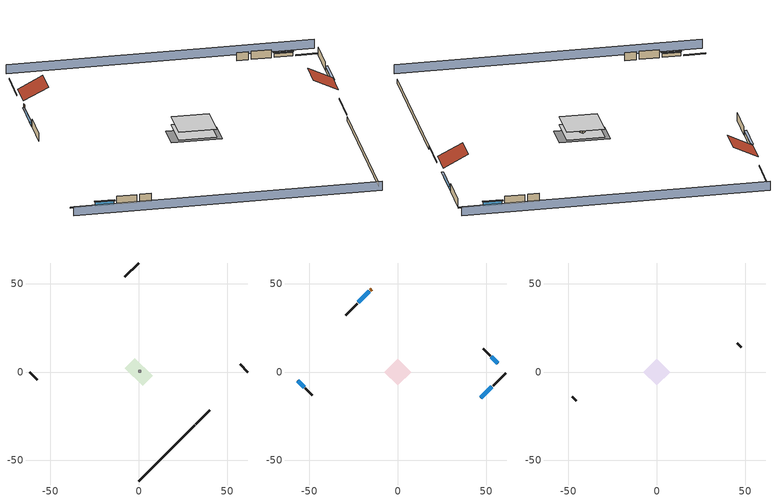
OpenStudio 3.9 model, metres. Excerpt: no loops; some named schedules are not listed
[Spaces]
crawlspace - vented 1
 floor foundation (Slab1 construction): -7.88,2.26 -2.26,7.88 7.88,-2.26 2.26,-7.88 z-0.91
 wall outside (RimJoist1 construction): 32.19,-29.4 39.99,-21.6 z0.3:0.61
 wall outside (RimJoist2 construction): -61.59,0 -57.26,-4.33 z0.3:0.61
 wall outside (RimJoist3 construction): 0,61.59 -7.8,53.79 z0.3:0.61
 wall outside (RimJoist4 construction): 61.59,0 57.26,4.33 z0.3:0.61
 wall foundation (FoundationWall1 construction): 0,-61.59 31.53,-30.06 z-0.91:0.3
air source heat pump airloop ret air space
 floor adiabatic (AdiabaticConst): 0,0 0,1 1,1 1,0 z0
 wall adiabatic (AdiabaticConst): 0,1 0,0 1,0 1,1 0,1 z0:1
 ceiling adiabatic (AdiabaticConst): 1,0 1,1 0,1 0,0 z1
conditioned space 1
 floor to crawlspace - vented 1 (Floor1 construction): -7.55,0 0,7.55 7.55,0 0,-7.55 z0.3
 wall outside (Wall1 construction): 53.84,-7.75 60.94,-0.66 z0.3:2.74
 wall outside (Wall2 construction): -52.29,-9.3 -48.35,-13.24 z0.3:2.74
 wall outside (Wall3 construction): -22.96,38.64 -29.51,32.08 z0.3:2.74
 wall outside (Wall4 construction): 52.29,9.3 48.35,13.24 z0.3:2.74
 wall outside (AdiabaticWallConstruction): 46.95,-14.64 53.19,-8.41 / -16.07,45.53 -22.3,39.29 z0.3:1.49; -56.6,-4.99 -52.95,-8.64 / 56.6,4.99 52.95,8.64 z0.3:1.43
 wall outside (AdiabaticWallConstruction 1): -14.76,46.83 -15.41,46.18 z0.3:2.34
 window (WindowConstruction): 46.95,-14.64 53.19,-8.41 z0.3:1.49
 window (WindowConstruction 1): -56.6,-4.99 -52.95,-8.64 z0.3:1.43
 window (WindowConstruction 2): -16.07,45.53 -22.3,39.29 z0.3:1.49
 window (WindowConstruction 3): 56.6,4.99 52.95,8.64 z0.3:1.43
 door (Door): -14.76,46.83 -15.41,46.18 z0.3:2.34
attic - vented 1
 floor to conditioned space 1 (Floor2 construction Reversed): -7.55,0 0,7.55 7.55,0 0,-7.55 z2.74
 wall outside (Wall5 construction): -47.7,-13.9 -45.4,-16.19 z0.3:2.74
 wall outside (Wall6 construction): 47.7,13.9 45.4,16.19 z0.3:2.74
 roof outside (Roof1 construction): 46.29,-15.3,2.74 41.24,-10.25,6.31 35.6,-15.89,6.31 40.65,-20.94,2.74
 roof outside (Roof2 construction): -14.11,47.49,2.74 -9.06,42.44,6.31 -3.41,48.08,6.31 -8.46,53.13,2.74
shading: 64.83,3.23 3.23,64.83 / -64.83,-3.23 -3.23,-64.83 z0:2.74; 53.4,-8.19 46.74,-14.86 47.17,-15.29 53.83,-8.62 z1.8; -52.74,-8.86 -56.82,-4.77 -57.25,-5.2 -53.17,-9.29 z1.74; -22.52,39.08 -15.85,45.74 -16.28,46.17 -22.95,39.51 z1.8; 52.74,8.86 56.82,4.77 57.25,5.2 53.17,9.29 z1.74
[Site]
Portland Intl Arpt_OR: Latitude {deg}=45.59; Longitude {deg}=-122.6; Time Zone {hr}=-8; Elevation {m}=33; Terrain=Suburbs; Keep Site Location Information=Yes
[Site:GroundTemperature:Shallow]
10.2558, 8.96328, 8.85977, 9.47314, 11.9355, 14.3863, 16.5111, 17.8571, 17.9714, 16.8767, 14.8061, 12.4304
[Site:WaterMainsTemperature]
Calculation Method=Schedule; Temperature Schedule=mains temperature schedule
[Building]
Building 1
[Material] Roughness=Rough
Name | Thickness {m} | Conductivity {W/m-K} | Density {kg/m3} | Specific Heat {J/kg-K} | Thermal Absorptance | Solar Absorptance | Visible Absorptance
asphalt or fiberglass shingles | 0.00635 | 0.162714 | 1121.4 | 1465.45 | 0.9 | 0.85 | 0.85
roof rigid ins | 0.00281632 | 0.029427 | 32.04 | 1214.23 | 0.9 | 0.7 | 0.7
osb sheathing 0.5 in. | 0.0127 | 0.115458 | 512.64 | 1214.23 | 0.9 | 0.6 | 0.6
wood siding | 0.0254 | 0.102417 | 544.68 | 1172.36 | 0.9 | 0.85 | 0.85
osb sheathing 0.5 in. 1 | 0.0127 | 0.115458 | 512.64 | 1214.23 | 0.9 | 0.7 | 0.7
wall stud and cavity | 0.1397 | 0.550994 | 139.0536 | 1170.24 | 0.9 | 0.7 | 0.7
gypsum board | 0.0127 | 0.160291 | 801 | 837.4 | 0.9 | 0.6 | 0.6
wall stud and cavity 1 | 0.1397 | 0.727959 | 139.0536 | 1170.24 | 0.9 | 0.6 | 0.6
rim joist stud and cavity | 0.0508 | 0.178688 | 50.32683 | 1063.81 | 0.9 | 0.6 | 0.6
floor stud and cavity | 0.1397 | 0.923637 | 92.3553 | 1139.71 | 0.9 | 0.7 | 0.7
osb sheathing 0.75 in. | 0.01905 | 0.115458 | 512.64 | 1214.23 | 0.9 | 0.7 | 0.7
floor covering | 0.0127 | 0.0433444 | 54.468 | 1339.84 | 0.9 | 0.6 | 0.6
ceiling loosefill ins | 0.0846667 | 0.0480833 | 16.02 | 1046.75 | 0.9 | 0.7 | 0.7
ceiling stud and cavity | 0.1397 | 0.0920385 | 65.682 | 1177.47 | 0.9 | 0.7 | 0.7
concrete 8.0 in. | 0.2032 | 1.803125 | 2242.8 | 837.4 | 0.9 | 0.7 | 0.7
soil 0.5 in. | 0.0127 | 1.3848 | 1842.3 | 418.7 | 0.9 | 0.7 | 0.7
wood siding 1; wood siding 2 | 0.0254 | 0.102417 | 544.68 | 1172.36
wall rigid ins | 0.512978 | 0.029427 | 32.04 | 1214.23 | 0.9 | 0.7 | 0.7
wall stud and cavity 2 | 0.0889 | 0.380278 | 52.3479 | 1209.89 | 0.9 | 0.7 | 0.7
door material | 0.04445 | 0.0612267 | 512.64 | 1214.23 | 0.9 | 0.7 | 0.7
wall stud and cavity 3 | 0.0889 | 0.391764 | 83.0341 | 1211.67 | 0.9 | 0.7 | 0.7
furniture material conditioned space 1 | 0.1524 | 0.115458 | 640.8 | 1214.23 | 0.9 | 0.6 | 0.6
[Construction]
Roof1 construction; Roof2 construction: asphalt or fiberglass shingles, roof rigid ins, osb sheathing 0.5 in.
Wall1 construction; Wall2 construction; Wall3 construction; Wall4 construction: wood siding, osb sheathing 0.5 in. 1, wall stud and cavity, gypsum board
Wall5 construction; Wall6 construction: wood siding, osb sheathing 0.5 in. 1, wall stud and cavity 1
RimJoist1 construction; RimJoist2 construction; RimJoist3 construction; RimJoist4 construction: wood siding, rim joist stud and cavity
Floor1 construction: floor stud and cavity, osb sheathing 0.75 in., floor covering
Floor2 construction Reversed: gypsum board, ceiling stud and cavity, ceiling loosefill ins
FoundationWall1 construction: concrete 8.0 in.
Slab1 construction: soil 0.5 in.
WindowConstruction; WindowConstruction 1; WindowConstruction 2; WindowConstruction 3: WindowMaterial
AdiabaticWallConstruction: wood siding 1, wall rigid ins, wall stud and cavity 2, gypsum board
Door: door material
AdiabaticWallConstruction 1: wood siding 2, wall rigid ins, wall stud and cavity 2, gypsum board
PartitionWallConstruction: gypsum board, wall stud and cavity 3, gypsum board
furniture construction conditioned space 1: furniture material conditioned space 1
AdiabaticConst: Adiabatic
[WindowMaterial:SimpleGlazingSystem]
WindowMaterial: U-Factor {W/m2-K}=2.15764; Solar Heat Gain Coefficient=0.44
[Material:NoMass]
Adiabatic: Roughness=Rough; Thermal Resistance {m2-K/W}=176.1
[ThermalZone] Multiplier=1; Use Ideal Air Loads=No
Name | Volume {m3} | Thermostat
conditioned space | 278.185 | conditioned space temperature setpoint
attic - vented | 90.8252
crawlspace - vented | 139.092
air source heat pump airloop ret air zone | 1
[Sizing:Zone] Zone Cooling Design Supply Air Temperature Input Method=SupplyAirTemperature; Zone Cooling Design Supply Air Temperature {C}=14; Zone Cooling Design Supply Air Temperature Difference {deltaC}=11.11; Zone Heating Design Supply Air Temperature Input Method=SupplyAirTemperature; Zone Heating Design Supply Air Temperature {C}=40; Zone Heating Design Supply Air Temperature Difference {deltaC}=11.11; Zone Cooling Design Supply Air Humidity Ratio {kg-H2O/kg-air}=0.0085; Zone Heating Design Supply Air Humidity Ratio {kg-H2O/kg-air}=0.008; Cooling Design Air Flow Method=DesignDay; Heating Design Air Flow Method=DesignDay; Account for Dedicated Outdoor Air System=No; Dedicated Outdoor Air System Control Strategy=NeutralSupplyAir; Dedicated Outdoor Air Low Setpoint Temperature for Design {C}=autosize; Dedicated Outdoor Air High Setpoint Temperature for Design {C}=autosize; Zone Load Sizing Method=Sensible Load Only No Latent Load; Zone Latent Cooling Design Supply Air Humidity Ratio Input Method=HumidityRatioDifference; Zone Cooling Design Supply Air Humidity Ratio Difference {kgWater/kgDryAir}=0.005; Zone Latent Heating Design Supply Air Humidity Ratio Input Method=HumidityRatioDifference; Zone Humidification Design Supply Air Humidity Ratio Difference {kgWater/kgDryAir}=0.005; Sizing Option=Coincident
attic - vented; crawlspace - vented; air source heat pump airloop ret air zone
[Space]
Name | Thermal Zone | Volume {m3}
conditioned space 1 | conditioned space | 278.185
attic - vented 1 | attic - vented | 90.8252
crawlspace - vented 1 | crawlspace - vented | 139.092
air source heat pump airloop ret air space | air source heat pump airloop ret air zone
[ThermostatSetpoint:DualSetpoint]
conditioned space temperature setpoint: Heating Setpoint Temperature Schedule=heating setpoint; Cooling Setpoint Temperature Schedule=cooling setpoint; Temperature Difference Between Cutout And Setpoint {deltaC}=0
[Foundation:Kiva]
Foundation Kiva 1: Initial Indoor Air Temperature {C}=7.52769; Wall Height Above Grade {m}=0.3048; Wall Depth Below Slab {m}=0.2032
[Foundation:Kiva:Settings]
Soil Conductivity {W/m-K}=1.3848; Soil Density {kg/m3}=1842.3; Soil Specific Heat {J/kg-K}=418.7; Ground Solar Absorptivity=0.9; Ground Thermal Absorptivity=0.9; Ground Surface Roughness {m}=0.03; Far-Field Width {m}=40; Deep-Ground Boundary Condition=ZeroFlux; Deep-Ground Depth {m}=40; Minimum Cell Dimension {m}=0.2; Maximum Cell Growth Coefficient=3; Simulation Timestep=Timestep
[SurfaceProperty:ExposedFoundationPerimeter]
Slab1: Exposed Perimeter Calculation Method=TotalExposedPerimeter; Total Exposed Perimeter {m}=44.59224
[SurfaceProperty:IncidentSolarMultiplier] Incident Solar Multiplier=1; Incident Solar Multiplier Schedule=trans schedule winter=0.85 summer=0.7
Window1; Window2; Window3; Window4
[InternalMass:Definition] Design Level Calculation Method=SurfaceArea
Name | Construction | Surface Area {m2}
partition wall mass | PartitionWallConstruction | 114.085
furniture mass conditioned space 1 | furniture construction conditioned space 1 | 45.63397
[InternalMass] Space or SpaceType=conditioned space 1; Multiplier=1
Name | Internal Mass Definition
partition wall mass | partition wall mass
furniture mass conditioned space 1 | furniture mass conditioned space 1
[EnergyManagementSystem:Sensor]
Name | Output Variable or Output Meter Index Key | Output Variable or Output Meter
water_heater_T_set | water heater setpoint | Schedule Value
out_pb_s |  | Site Outdoor Air Barometric Pressure
out_wt_s |  | Site Outdoor Air Humidity Ratio
site_vw_s |  | Site Wind Speed
cool_season | cooling season schedule | Schedule Value
air_source_heat_pump_airloop_AH_MFR_s | Node 6 | System Node Mass Flow Rate
air_source_heat_pump_airloop_AH_VFR_s | Node 6 | System Node Current Density Volume Flow Rate
air_source_heat_pump_airloop_AH_Tout_s | Node 6 | System Node Temperature
air_source_heat_pump_airloop_AH_Wout_s | Node 6 | System Node Humidity Ratio
air_source_heat_pump_airloop_RA_T_s | Node 9 | System Node Temperature
air_source_heat_pump_airloop_Ra_W_s | Node 9 | System Node Humidity Ratio
air_source_heat_pump_airloop_0_DZ_T_s | crawlspace - vented | Zone Air Temperature
air_source_heat_pump_airloop_0_DZ_W_s | crawlspace - vented | Zone Mean Air Humidity Ratio
natural_vent_s | natural vent schedule | Schedule Value
htg_sp_s | heating setpoint | Schedule Value
clg_sp_s | cooling setpoint | Schedule Value
htg_load_cond |  | Heating:EnergyTransfer:Zone:CONDITIONED SPACE
clg_load_cond |  | Cooling:EnergyTransfer:Zone:CONDITIONED SPACE
htg_load_duct |  | Heating:EnergyTransfer:Zone:AIR SOURCE HEAT PUMP AIRLOOP RET AIR ZONE
clg_load_duct |  | Cooling:EnergyTransfer:Zone:AIR SOURCE HEAT PUMP AIRLOOP RET AIR ZONE
s_conv | Floor1 | Surface Inside Face Convection Heat Gain Energy
s_ig | Floor1 | Surface Inside Face Internal Gains Radiation Heat Gain Energy
s_sol | Floor1 | Surface Inside Face Solar Radiation Heat Gain Energy
s_lgt | Floor1 | Surface Inside Face Lights Radiation Heat Gain Energy
s_surf | Floor1 | Surface Inside Face Net Surface Thermal Radiation Heat Gain Energy
s_conv_1 | Floor2 | Surface Inside Face Convection Heat Gain Energy
s_ig_1 | Floor2 | Surface Inside Face Internal Gains Radiation Heat Gain Energy
s_sol_1 | Floor2 | Surface Inside Face Solar Radiation Heat Gain Energy
s_lgt_1 | Floor2 | Surface Inside Face Lights Radiation Heat Gain Energy
s_surf_1 | Floor2 | Surface Inside Face Net Surface Thermal Radiation Heat Gain Energy
ss_sol | Door1 | Surface Inside Face Solar Radiation Heat Gain Energy
ss_lgt | Door1 | Surface Inside Face Lights Radiation Heat Gain Energy
ss_conv | Door1 | Surface Inside Face Convection Heat Gain Energy
ss_ig | Door1 | Surface Inside Face Internal Gains Radiation Heat Gain Energy
ss_surf | Door1 | Surface Inside Face Net Surface Thermal Radiation Heat Gain Energy
ss_conv_1 | Window1 | Surface Inside Face Convection Heat Gain Energy
ss_ig_1 | Window1 | Surface Inside Face Internal Gains Radiation Heat Gain Energy
ss_surf_1 | Window1 | Surface Inside Face Net Surface Thermal Radiation Heat Gain Energy
ss_trans_in | Window1 | Surface Window Transmitted Solar Radiation Rate
ss_back_out | Window1 | Surface Window Shortwave from Zone Back Out Window Heat Transfer Rate
ss_trans_out | Window1 | Surface Inside Face Initial Transmitted Diffuse Transmitted Out Window Solar Radiation Rate
ss_conv_2 | Window2 | Surface Inside Face Convection Heat Gain Energy
ss_ig_2 | Window2 | Surface Inside Face Internal Gains Radiation Heat Gain Energy
ss_surf_2 | Window2 | Surface Inside Face Net Surface Thermal Radiation Heat Gain Energy
ss_trans_in_1 | Window2 | Surface Window Transmitted Solar Radiation Rate
ss_back_out_1 | Window2 | Surface Window Shortwave from Zone Back Out Window Heat Transfer Rate
ss_trans_out_1 | Window2 | Surface Inside Face Initial Transmitted Diffuse Transmitted Out Window Solar Radiation Rate
ss_conv_3 | Window3 | Surface Inside Face Convection Heat Gain Energy
ss_ig_3 | Window3 | Surface Inside Face Internal Gains Radiation Heat Gain Energy
ss_surf_3 | Window3 | Surface Inside Face Net Surface Thermal Radiation Heat Gain Energy
ss_trans_in_2 | Window3 | Surface Window Transmitted Solar Radiation Rate
ss_back_out_2 | Window3 | Surface Window Shortwave from Zone Back Out Window Heat Transfer Rate
ss_trans_out_2 | Window3 | Surface Inside Face Initial Transmitted Diffuse Transmitted Out Window Solar Radiation Rate
ss_conv_4 | Window4 | Surface Inside Face Convection Heat Gain Energy
ss_ig_4 | Window4 | Surface Inside Face Internal Gains Radiation Heat Gain Energy
ss_surf_4 | Window4 | Surface Inside Face Net Surface Thermal Radiation Heat Gain Energy
ss_trans_in_3 | Window4 | Surface Window Transmitted Solar Radiation Rate
ss_back_out_3 | Window4 | Surface Window Shortwave from Zone Back Out Window Heat Transfer Rate
ss_trans_out_3 | Window4 | Surface Inside Face Initial Transmitted Diffuse Transmitted Out Window Solar Radiation Rate
s_conv_2 | Wall1 | Surface Inside Face Convection Heat Gain Energy
s_ig_2 | Wall1 | Surface Inside Face Internal Gains Radiation Heat Gain Energy
s_sol_2 | Wall1 | Surface Inside Face Solar Radiation Heat Gain Energy
s_lgt_2 | Wall1 | Surface Inside Face Lights Radiation Heat Gain Energy
s_surf_2 | Wall1 | Surface Inside Face Net Surface Thermal Radiation Heat Gain Energy
s_conv_3 | Wall2 | Surface Inside Face Convection Heat Gain Energy
s_ig_3 | Wall2 | Surface Inside Face Internal Gains Radiation Heat Gain Energy
s_sol_3 | Wall2 | Surface Inside Face Solar Radiation Heat Gain Energy
s_lgt_3 | Wall2 | Surface Inside Face Lights Radiation Heat Gain Energy
s_surf_3 | Wall2 | Surface Inside Face Net Surface Thermal Radiation Heat Gain Energy
s_conv_4 | Wall3 | Surface Inside Face Convection Heat Gain Energy
s_ig_4 | Wall3 | Surface Inside Face Internal Gains Radiation Heat Gain Energy
s_sol_4 | Wall3 | Surface Inside Face Solar Radiation Heat Gain Energy
s_lgt_4 | Wall3 | Surface Inside Face Lights Radiation Heat Gain Energy
s_surf_4 | Wall3 | Surface Inside Face Net Surface Thermal Radiation Heat Gain Energy
s_conv_5 | Wall4 | Surface Inside Face Convection Heat Gain Energy
s_ig_5 | Wall4 | Surface Inside Face Internal Gains Radiation Heat Gain Energy
s_sol_5 | Wall4 | Surface Inside Face Solar Radiation Heat Gain Energy
s_lgt_5 | Wall4 | Surface Inside Face Lights Radiation Heat Gain Energy
s_surf_5 | Wall4 | Surface Inside Face Net Surface Thermal Radiation Heat Gain Energy
im_conv | furniture mass conditioned space 1 | Surface Inside Face Convection Heat Gain Energy
im_ig | furniture mass conditioned space 1 | Surface Inside Face Internal Gains Radiation Heat Gain Energy
im_sol | furniture mass conditioned space 1 | Surface Inside Face Solar Radiation Heat Gain Energy
im_lgt | furniture mass conditioned space 1 | Surface Inside Face Lights Radiation Heat Gain Energy
im_surf | furniture mass conditioned space 1 | Surface Inside Face Net Surface Thermal Radiation Heat Gain Energy
im_conv_1 | partition wall mass | Surface Inside Face Convection Heat Gain Energy
im_ig_1 | partition wall mass | Surface Inside Face Internal Gains Radiation Heat Gain Energy
im_sol_1 | partition wall mass | Surface Inside Face Solar Radiation Heat Gain Energy
im_lgt_1 | partition wall mass | Surface Inside Face Lights Radiation Heat Gain Energy
im_surf_1 | partition wall mass | Surface Inside Face Net Surface Thermal Radiation Heat Gain Energy
airflow_gain | infil flow | Infiltration Sensible Heat Gain Energy
airflow_loss | infil flow | Infiltration Sensible Heat Loss Energy
airflow_gain_1 | natural vent flow | Infiltration Sensible Heat Gain Energy
airflow_loss_1 | natural vent flow | Infiltration Sensible Heat Loss Energy
airflow_gain_2 | whole house fan flow | Infiltration Sensible Heat Gain Energy
airflow_loss_2 | whole house fan flow | Infiltration Sensible Heat Loss Energy
mv_conv | mech vent house fan | Electric Equipment Convective Heating Energy
mv_rad | mech vent house fan | Electric Equipment Radiant Heating Energy
mv_conv_1 | mech vent house fan cfis | Electric Equipment Convective Heating Energy
mv_rad_1 | mech vent house fan cfis | Electric Equipment Radiant Heating Energy
mv_conv_2 | mech vent house fan latent load | Other Equipment Convective Heating Energy
mv_rad_2 | mech vent house fan latent load | Other Equipment Radiant Heating Energy
mv_conv_3 | mech vent house fan sensible load | Other Equipment Convective Heating Energy
mv_rad_3 | mech vent house fan sensible load | Other Equipment Radiant Heating Energy
ducts_conv | air source heat pump airloop_0 RetCondToRP | Other Equipment Convective Heating Energy
ducts_rad | air source heat pump airloop_0 RetCondToRP | Other Equipment Radiant Heating Energy
ducts_conv_1 | air source heat pump airloop_0 RetLatLkToRP | Other Equipment Convective Heating Energy
ducts_rad_1 | air source heat pump airloop_0 RetLatLkToRP | Other Equipment Radiant Heating Energy
ducts_conv_2 | air source heat pump airloop_0 RetSensLkToRP | Other Equipment Convective Heating Energy
ducts_rad_2 | air source heat pump airloop_0 RetSensLkToRP | Other Equipment Radiant Heating Energy
ducts_conv_3 | air source heat pump airloop_0 SupCondToLv | Other Equipment Convective Heating Energy
ducts_rad_3 | air source heat pump airloop_0 SupCondToLv | Other Equipment Radiant Heating Energy
ducts_conv_4 | air source heat pump airloop_0 SupLatLkToCond | Other Equipment Convective Heating Energy
ducts_rad_4 | air source heat pump airloop_0 SupLatLkToCond | Other Equipment Radiant Heating Energy
ducts_conv_5 | air source heat pump airloop_0 SupSensLkToCond | Other Equipment Convective Heating Energy
ducts_rad_5 | air source heat pump airloop_0 SupSensLkToCond | Other Equipment Radiant Heating Energy
ig_ee_conv | clothes dryer | Electric Equipment Convective Heating Energy
ig_ee_rad | clothes dryer | Electric Equipment Radiant Heating Energy
ig_ee_conv_1 | clothes washer | Electric Equipment Convective Heating Energy
ig_ee_rad_1 | clothes washer | Electric Equipment Radiant Heating Energy
ig_ee_conv_2 | cooking range | Electric Equipment Convective Heating Energy
ig_ee_rad_2 | cooking range | Electric Equipment Radiant Heating Energy
ig_ee_conv_3 | dishwasher | Electric Equipment Convective Heating Energy
ig_ee_rad_3 | dishwasher | Electric Equipment Radiant Heating Energy
ig_ee_conv_4 | freezer | Electric Equipment Convective Heating Energy
ig_ee_rad_4 | freezer | Electric Equipment Radiant Heating Energy
ig_ee_conv_5 | fridge | Electric Equipment Convective Heating Energy
ig_ee_rad_5 | fridge | Electric Equipment Radiant Heating Energy
ig_ee_conv_6 | whole house fan | Electric Equipment Convective Heating Energy
ig_ee_rad_6 | whole house fan | Electric Equipment Radiant Heating Energy
ig_oe_conv | clothes dryer 1 | Other Equipment Convective Heating Energy
ig_oe_rad | clothes dryer 1 | Other Equipment Radiant Heating Energy
ig_oe_conv_1 | cooking range 1 | Other Equipment Convective Heating Energy
ig_oe_rad_1 | cooking range 1 | Other Equipment Radiant Heating Energy
ig_oe_conv_2 | general water use latent | Other Equipment Convective Heating Energy
[OtherEquipment:Definition] Design Level Calculation Method=EquipmentLevel
Name | Design Level {W} | Fraction Latent | Fraction Radiant | Fraction Lost
water heater sens; air source heat pump airloop_0 SupSensLkToCond; air source heat pump airloop_0 SupCondToLv; air source heat pump airloop_0 RetCondToRP; air source heat pump airloop_0 RetSensLkToRP; air source heat pump airloop_0 SupCondToDZ; air source heat pump airloop_0 RetCondToDZ; air source heat pump airloop_0 SupSensLkToDZ; mech vent house fan sensible load | 0 | 0 | 0 | 0
water heater lat; general water use latent; air source heat pump airloop_0 SupLatLkToCond; air source heat pump airloop_0 RetLatLkToRP; air source heat pump airloop_0 SupLatLkToDZ; mech vent house fan latent load | 0 | 1 | 0 | 0
water heater energy adjustment1 | 0.01 | 0 | 0 | 1
clothes dryer 2; cooking range 2 | 0 | 0 | 0 | 1
general water use sensible | 0 | 0 | 0.6 | 0
[OtherEquipment]
Name | Other Equipment Definition | Space or SpaceType | Schedule | Fuel Type
water heater sens | water heater sens | conditioned space 1 | Always On Discrete
water heater lat | water heater lat | conditioned space 1 | Always On Discrete
water heater energy adjustment1 | water heater energy adjustment1 | conditioned space 1 | Always On Discrete | Electricity
clothes dryer 1 | clothes dryer 2 | conditioned space 1 | clothes dryer schedule | Electricity
cooking range 1 | cooking range 2 | conditioned space 1 | cooking range schedule | Electricity
general water use sensible | general water use sensible | conditioned space 1 | general water use schedule
general water use latent | general water use latent | conditioned space 1 | general water use schedule
air source heat pump airloop_0 SupSensLkToCond | air source heat pump airloop_0 SupSensLkToCond | conditioned space 1 | Always On Discrete
air source heat pump airloop_0 SupLatLkToCond | air source heat pump airloop_0 SupLatLkToCond | conditioned space 1 | Always On Discrete
air source heat pump airloop_0 SupCondToLv | air source heat pump airloop_0 SupCondToLv | conditioned space 1 | Always On Discrete
air source heat pump airloop_0 RetCondToRP | air source heat pump airloop_0 RetCondToRP | air source heat pump airloop ret air space | Always On Discrete
air source heat pump airloop_0 RetSensLkToRP | air source heat pump airloop_0 RetSensLkToRP | air source heat pump airloop ret air space | Always On Discrete
air source heat pump airloop_0 RetLatLkToRP | air source heat pump airloop_0 RetLatLkToRP | air source heat pump airloop ret air space | Always On Discrete
air source heat pump airloop_0 SupCondToDZ | air source heat pump airloop_0 SupCondToDZ | crawlspace - vented 1 | Always On Discrete
air source heat pump airloop_0 RetCondToDZ | air source heat pump airloop_0 RetCondToDZ | crawlspace - vented 1 | Always On Discrete
air source heat pump airloop_0 SupSensLkToDZ | air source heat pump airloop_0 SupSensLkToDZ | crawlspace - vented 1 | Always On Discrete
air source heat pump airloop_0 SupLatLkToDZ | air source heat pump airloop_0 SupLatLkToDZ | crawlspace - vented 1 | Always On Discrete
mech vent house fan sensible load | mech vent house fan sensible load | conditioned space 1 | Always On Discrete
mech vent house fan latent load | mech vent house fan latent load | conditioned space 1 | Always On Discrete
[ElectricEquipment:Definition] Design Level Calculation Method=EquipmentLevel; Fraction Latent=0
Name | Design Level {W} | Fraction Radiant | Fraction Lost
clothes washer; clothes dryer; dishwasher; cooking range; whole house fan; mech vent house fan | 0 | 0 | 1
fridge | 37.7397 | 0.6 | 0
freezer | 194.914 | 0.6 | 0
mech vent house fan cfis | 0 | 0 | 0
[ElectricEquipment] Space or SpaceType=conditioned space 1
Name | Electric Equipment Definition | Schedule
clothes washer | clothes washer | clothes washer schedule
clothes dryer | clothes dryer | clothes dryer schedule
dishwasher | dishwasher | dishwasher schedule
fridge | fridge | fridge schedule
freezer | freezer | freezer schedule
cooking range | cooking range | cooking range schedule
whole house fan | whole house fan | Always On Discrete
mech vent house fan | mech vent house fan | mech vent house fan schedule
mech vent house fan cfis | mech vent house fan cfis | mech vent house fan cfis schedule
[WaterUse:Equipment:Definition] Peak Flow Rate {m3/s}=0
clothes washer; dishwasher
[ZoneMixing] Schedule=Always On Continuous; Design Flow Rate Calculation Method=Flow/Zone; Design Flow Rate {m3/s}=0
Name | Zone or Space | Source Zone or Space
air source heat pump airloop_0 ZoneMixDZToCond mix | conditioned space | crawlspace - vented
air source heat pump airloop_0 ZoneMixCondToDZ mix | crawlspace - vented | conditioned space
whole house fan mix | attic - vented | conditioned space
[SpaceInfiltration:DesignFlowRate] Schedule=Always On Discrete
Name | Space or SpaceType | Design Flow Rate Calculation Method | Design Flow Rate {m3/s} | Air Changes per Hour {1/hr} | Constant Term Coefficient | Temperature Term Coefficient | Velocity Term Coefficient | Velocity Squared Term Coefficient
natural vent flow; whole house fan flow; infil flow | conditioned space 1 | Flow/Space | 0
infil crawlspace - vented 1 | crawlspace - vented 1 | AirChanges/Hour |  | 2.6013 | 1 | 0 | 0 | 0
crawlspace_vented 1 duct leakage imbalance infil flow | crawlspace - vented 1 | Flow/Space | 0
[SpaceInfiltration:EffectiveLeakageArea]
infil attic - vented 1: Space or SpaceType=attic - vented 1; Schedule=Always On Discrete; Effective Air Leakage Area {cm2}=3802.45; Stack Coefficient=0.000166082; Wind Coefficient=3.54531e-05
